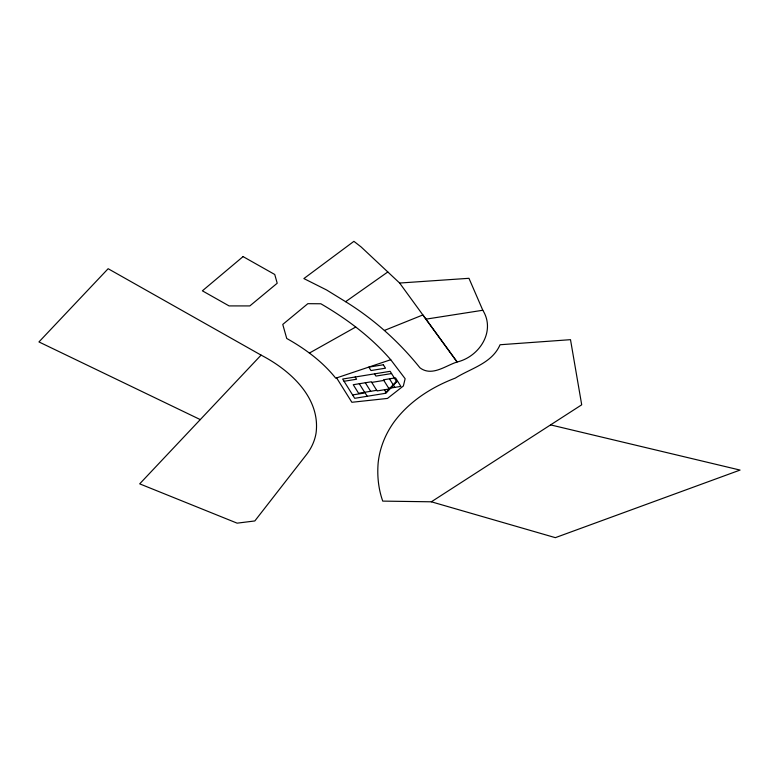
<?xml version="1.0" encoding="UTF-8"?>
<svg xmlns="http://www.w3.org/2000/svg" width="779" height="779" viewBox="0 0 779 779"><rect width="100%" height="100%" fill="white"/><g stroke="black" fill="none" stroke-linecap="round" stroke-linejoin="round"><path stroke-width="1.17" d="M385.03 393.385L396.404 381.291M261.082 355.117L139.694 483.856L237.128 523.157L254.83 520.947L306.361 454.732A113.218 71.863 12.1 0 0 316.05 433.143C320.753 397.572 289.817 369.976 261.082 355.117L108.135 268.716L38.95 341.932L200.281 419.599M399.627 283.04L468.968 278.307L482.805 310.256C495.989 331.348 479.26 356.782 457.127 361.992L399.627 283.04L361.105 246.933L353.909 241.344L303.878 278.57L326.547 289.954L345.613 301.697L387.815 271.968M431.352 501.803L581.709 404.807L570.501 339.673L500.06 344.746C491.987 363.423 470.964 368.224 455.326 378.088C431.595 387.105 409.228 401.36 394.028 422.014A205.354 130.346 12.1 0 0 378.175 462.629C377.055 475.579 378.36 488.832 382.752 501.111L431.352 501.803L555.349 537.656L740.05 470.078L550.587 424.886M309.38 353.072L355.74 327.034M384.495 330.403L422.88 314.95L457.127 361.992C445.578 365.585 431.936 376.919 419.92 367.785C399.062 341.777 374.008 319.263 345.613 301.697M390.727 359.723L335.739 378.195C322.496 361.602 305.154 348.778 286.73 338.466L282.758 324.434L307.841 303.674L320.841 303.771C346.694 318.796 371.096 337.025 390.727 359.723L405.138 378.711L403.366 385.985L387.484 398.42L351.865 402.285L336.616 377.903M344.045 381.272L356.578 379.237L355.185 376.997M391.564 373.55L375.906 376.091L374.514 373.862M371.749 382.401L383.833 380.434M376.705 390.318L358.593 393.268L353.247 384.719L371.359 381.778L377.094 390.941L389.169 388.974L383.443 379.811L395.518 377.844L400.864 386.394L388.779 388.361M352.595 394.943L365.127 392.908L367.24 396.277M425.928 319.156L482.805 310.256M389.481 378.828L394.817 387.377M384.456 389.763L386.043 392.304M365.322 382.762L370.668 391.301M359.285 383.735L364.63 392.285M396.706 381.778L385.926 393.239L354.708 398.312L342.653 379.042L390.162 371.31L396.706 381.778M243.077 256.603L202.384 290.83L229.075 305.913L249.835 305.923L277.207 283.235L274.744 274.481L243.077 256.603M383.346 364.767L368.857 367.123L370.989 370.541L385.488 368.185L383.346 364.767"/></g></svg>
